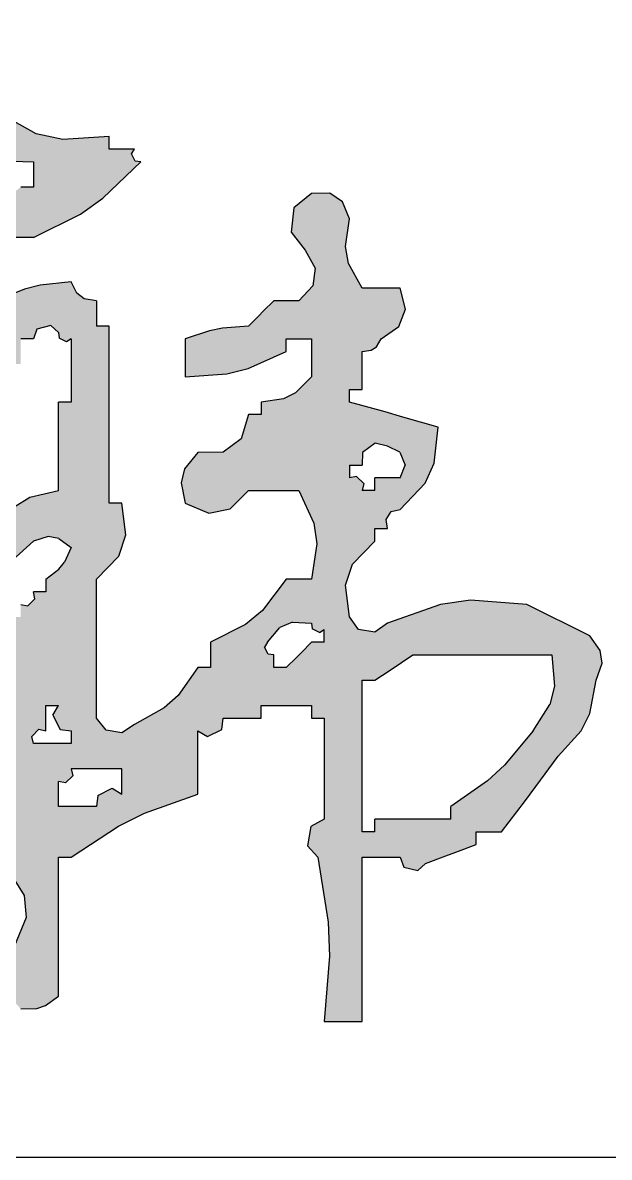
# Model space of a CAD drawing. Extents: x 5600590 to 5949977, y -428435 to -354779.
# Drawn here: x 5698088 to 5698410, y -410848 to -410224 of the extents above; entities that cross this region are included whole.
import ezdxf
from ezdxf.enums import TextEntityAlignment as Align

# ---------------------------------------------------------------- set-up
doc = ezdxf.new("R2010")
doc.units = 0
doc.header["$LTSCALE"] = 1000
doc.header["$MEASUREMENT"] = 0
doc.linetypes.add('2', pattern=[18.5, 12, -3, 0.5, -3])
doc.layers.get('0').update_dxf_attribs({"linetype": 'CONTINUOUS'})
doc.styles.add('sceie', font='sceie.shx', dxfattribs={"width": 0.7, "bigfont": 'sceic.shx'})

# ---------------------------------------------------------------- blocks, each defined once
blk = doc.blocks.new('韩超')
h = blk.add_hatch(color=256)
h.dxf.hatch_style = 1
h.paths.add_polyline_path([(0.787849, 0.514197), (0.777955, 0.527898), (0.77346, 0.562754), (0.78123, 0.586063), (0.805739, 0.61125), (0.805739, 0.625142), (0.819631, 0.625142), (0.818004, 0.635027), (0.823773, 0.643681), (0.833523, 0.64598), (0.860867, 0.674873), (0.870953, 0.696725), (0.875199, 0.736279), (0.836353, 0.74757), (0.816903, 0.753127), (0.777955, 0.764063), (0.777955, 0.777955), (0.791847, 0.777955), (0.791847, 0.819631), (0.801775, 0.820971), (0.80763, 0.824875), (0.812685, 0.833523), (0.832189, 0.847055), (0.839321, 0.866071), (0.833523, 0.889091), (0.791847, 0.889091), (0.776856, 0.916298), (0.7735, 0.934755), (0.777955, 0.965498), (0.770329, 0.984025), (0.756314, 0.993368), (0.736279, 0.993282), (0.716867, 0.977277), (0.713907, 0.950644), (0.729333, 0.930768), (0.740061, 0.911103), (0.737625, 0.891618), (0.722387, 0.875199), (0.694603, 0.875199), (0.683489, 0.864086), (0.677932, 0.858529), (0.666819, 0.847415), (0.638572, 0.845181), (0.624291, 0.842325), (0.597358, 0.833523), (0.597358, 0.791847), (0.643081, 0.794876), (0.666726, 0.800787), (0.708495, 0.819631), (0.708495, 0.833523), (0.736279, 0.833523), (0.736279, 0.791847), (0.718733, 0.774249), (0.705317, 0.767541), (0.680711, 0.764063), (0.680711, 0.750171), (0.666819, 0.750171), (0.658732, 0.72359), (0.639033, 0.708815), (0.61125, 0.708495), (0.596777, 0.690733), (0.592946, 0.675409), (0.597358, 0.652926), (0.623512, 0.642026), (0.64687, 0.646697), (0.666819, 0.666819), (0.722387, 0.666819), (0.738834, 0.631134), (0.742077, 0.608437), (0.736279, 0.569574), (0.708495, 0.569574), (0.682162, 0.535076), (0.663824, 0.519794), (0.625142, 0.500114), (0.625142, 0.47233), (0.61125, 0.47233), (0.589715, 0.441777), (0.574435, 0.428025), (0.54179, 0.409816), (0.527664, 0.400538), (0.510468, 0.403404), (0.500114, 0.416762), (0.500114, 0.569574), (0.524623, 0.594762), (0.532393, 0.618071), (0.527898, 0.652926), (0.514006, 0.652926), (0.514006, 0.847415), (0.500114, 0.847415), (0.500114, 0.875199), (0.486416, 0.877514), (0.478388, 0.883536), (0.47233, 0.896037), (0.438162, 0.892345), (0.420863, 0.888021), (0.388977, 0.875199), (0.388977, 0.847415), (0.375085, 0.847415), (0.379444, 0.836821), (0.376971, 0.826928), (0.368139, 0.819631), (0.356965, 0.793593), (0.353947, 0.778504), (0.354247, 0.750171), (0.337644, 0.741703), (0.330222, 0.726858), (0.333409, 0.708495), (0.347301, 0.708495), (0.347301, 0.666819), (0.332737, 0.655189), (0.327028, 0.643772), (0.326463, 0.625142), (0.32344, 0.619715), (0.327253, 0.612088), (0.333409, 0.61125), (0.333409, 0.583466), (0.305625, 0.583466), (0.302565, 0.667178), (0.306887, 0.710398), (0.326463, 0.791847), (0.3234, 0.8474), (0.32482, 0.875797), (0.333409, 0.930768), (0.375085, 0.930768), (0.375085, 0.94466), (0.430654, 0.94466), (0.482374, 0.970498), (0.50707, 0.987931), (0.548736, 1.028012), (0.542559, 1.028676), (0.538615, 1.036564), (0.54179, 1.041904), (0.514006, 1.041904), (0.514006, 1.055796), (0.462884, 1.052445), (0.433869, 1.058893), (0.388977, 1.08358), (0.305625, 1.08358), (0.305625, 1.139148), (0.281985, 1.161307), (0.266841, 1.170393), (0.236165, 1.180825), (0.238399, 1.152578), (0.241255, 1.138297), (0.250057, 1.111364), (0.263949, 1.111364), (0.263949, 1.041904), (0.277841, 1.041904), (0.277841, 0.930768), (0.250057, 0.930768), (0.200194, 0.90821), (0.175186, 0.897095), (0.125028, 0.875199), (0.097454, 0.881715), (0.078516, 0.877928), (0.055568, 0.861307), (0.050109, 0.847376), (0.0559, 0.8329), (0.06946, 0.826577), (0.152955, 0.845407), (0.194635, 0.855133), (0.277841, 0.875199), (0.277841, 0.708495), (0.266727, 0.675154), (0.261171, 0.658483), (0.250057, 0.625142), (0.255939, 0.530696), (0.258718, 0.483462), (0.263949, 0.388977), (0.286969, 0.38318), (0.305985, 0.390311), (0.319517, 0.409816), (0.344599, 0.428141), (0.359268, 0.435475), (0.388977, 0.444546), (0.388977, 0.458438), (0.40287, 0.458438), (0.40287, 0.416762), (0.388977, 0.416762), (0.340729, 0.364454), (0.31168, 0.341215), (0.250057, 0.305625), (0.250057, 0.291733), (0.236165, 0.291733), (0.231424, 0.268639), (0.217583, 0.254798), (0.194489, 0.250057), (0.194489, 0.236165), (0.180597, 0.236165), (0.148793, 0.216524), (0.134276, 0.200394), (0.118082, 0.166705), (0.127514, 0.14947), (0.152825, 0.145854), (0.166705, 0.159759), (0.185336, 0.17447), (0.198563, 0.17943), (0.222273, 0.180597), (0.222273, 0.194489), (0.277841, 0.194489), (0.311245, 0.220472), (0.333233, 0.229896), (0.375085, 0.236165), (0.375085, 0.250057), (0.40287, 0.250057), (0.420685, 0.221738), (0.422698, 0.197582), (0.409816, 0.166705), (0.396068, 0.142401), (0.398473, 0.118345), (0.416762, 0.097244), (0.43433, 0.097627), (0.444154, 0.100901), (0.458438, 0.111136), (0.458438, 0.263949), (0.47233, 0.263949), (0.524193, 0.298154), (0.552768, 0.312442), (0.61125, 0.333409), (0.61125, 0.40287), (0.621931, 0.39652), (0.637706, 0.404407), (0.639034, 0.416762), (0.680711, 0.416762), (0.680711, 0.430654), (0.736279, 0.430654), (0.736279, 0.416762), (0.750171, 0.416762), (0.750171, 0.305625), (0.735269, 0.297653), (0.731714, 0.276323), (0.743225, 0.263949), (0.754517, 0.192544), (0.755945, 0.155413), (0.750171, 0.083352), (0.791847, 0.083352), (0.791847, 0.263949), (0.833523, 0.263949), (0.837499, 0.253205), (0.852744, 0.249394), (0.861307, 0.257003), (0.883535, 0.265338), (0.894648, 0.269506), (0.916876, 0.277841), (0.916876, 0.291733), (0.94466, 0.291733), (0.969894, 0.324902), (0.982398, 0.341574), (1.007174, 0.375085), (1.032146, 0.402761), (1.041693, 0.421855), (1.04885, 0.458438), (1.055218, 0.477023), (1.053221, 0.491001), (1.041904, 0.50706), (0.972444, 0.54179), (0.910919, 0.546316), (0.877697, 0.541786), (0.819631, 0.520952), (0.805828, 0.5112)])
h.paths.add_polyline_path([(0.791847, 0.458438), (0.805739, 0.458438), (0.82241, 0.469551), (0.847415, 0.486222), (1.000228, 0.486222), (1.003038, 0.45197), (0.997988, 0.431769), (0.97939, 0.40287), (0.948039, 0.36501), (0.929334, 0.347744), (0.889091, 0.319517), (0.889091, 0.305625), (0.805739, 0.305625), (0.805739, 0.291733), (0.791847, 0.291733)], flags=16)
h.paths.add_polyline_path([(0.750171, 0.500114), (0.736279, 0.500114), (0.725165, 0.489), (0.719608, 0.483443), (0.708495, 0.47233), (0.694603, 0.47233), (0.694603, 0.486222), (0.688447, 0.48706), (0.684633, 0.494686), (0.687657, 0.500114), (0.701182, 0.516386), (0.715167, 0.52238), (0.736279, 0.520952), (0.736943, 0.514775), (0.744831, 0.510831), (0.750171, 0.514006)], flags=16)
h.paths.add_polyline_path([(0.791847, 0.666819), (0.793521, 0.674497), (0.785633, 0.682384), (0.777955, 0.680711), (0.777955, 0.694603), (0.791847, 0.694603), (0.792194, 0.70849), (0.806202, 0.718996), (0.819631, 0.715441), (0.833192, 0.709118), (0.838982, 0.694641), (0.833523, 0.680711), (0.805739, 0.680711), (0.805739, 0.666819)], flags=16)
h.paths.add_polyline_path([(0.527898, 0.361193), (0.527898, 0.333409), (0.517217, 0.339759), (0.501443, 0.331871), (0.500114, 0.319517), (0.458438, 0.319517), (0.458438, 0.347301), (0.466116, 0.345628), (0.474003, 0.353515), (0.47233, 0.361193)], flags=16)
h.paths.add_polyline_path([(0.47233, 0.40287), (0.47233, 0.388977), (0.430654, 0.388977), (0.42898, 0.396656), (0.436867, 0.404543), (0.444546, 0.40287), (0.444546, 0.430654), (0.458438, 0.430654), (0.452088, 0.419973), (0.459976, 0.404198)], flags=16)
h.paths.add_polyline_path([(0.47233, 0.604304), (0.464836, 0.588169), (0.458643, 0.580427), (0.444546, 0.569574), (0.444546, 0.555682), (0.430654, 0.555682), (0.432327, 0.548004), (0.42444, 0.540117), (0.416762, 0.54179), (0.416762, 0.527898), (0.40287, 0.527898), (0.39467, 0.507807), (0.386422, 0.49791), (0.368139, 0.486222), (0.333409, 0.486222), (0.327612, 0.509242), (0.334743, 0.528258), (0.354247, 0.54179), (0.384775, 0.569612), (0.400056, 0.583504), (0.430654, 0.61125), (0.446814, 0.616197), (0.458647, 0.614224)], flags=16)
h.paths.add_polyline_path([(0.458438, 0.666819), (0.426908, 0.659351), (0.410404, 0.649448), (0.388977, 0.625142), (0.361193, 0.625142), (0.354844, 0.635823), (0.362731, 0.651598), (0.375085, 0.652926), (0.375085, 0.722387), (0.390598, 0.753922), (0.396359, 0.771203), (0.40287, 0.805739), (0.416762, 0.805739), (0.416762, 0.833523), (0.430654, 0.833523), (0.434629, 0.844267), (0.449874, 0.848078), (0.458438, 0.840469), (0.459102, 0.834292), (0.466989, 0.830348), (0.47233, 0.833523), (0.47233, 0.764063), (0.458438, 0.764063)], flags=16)
h.paths.add_polyline_path([(0.40287, 0.347301), (0.40287, 0.305625), (0.388977, 0.305625), (0.360889, 0.27915), (0.342496, 0.268422), (0.305625, 0.257003), (0.294367, 0.254885), (0.286778, 0.256782), (0.277841, 0.263949), (0.277841, 0.277841), (0.291733, 0.277841), (0.319459, 0.305683), (0.333352, 0.319575), (0.361193, 0.347301)], flags=16)
h.paths.add_polyline_path([(0.430654, 1.000228), (0.416762, 1.000228), (0.39813, 0.985517), (0.384903, 0.980557), (0.361193, 0.97939), (0.347067, 0.970112), (0.329871, 0.972978), (0.319517, 0.986336), (0.319517, 1.055796), (0.347301, 1.055796), (0.376072, 1.035613), (0.395527, 1.029128), (0.430654, 1.028012)], flags=16)
for p, q in [((0.433869, 1.058893), (0.388977, 1.08358)), ((0.462884, 1.052445), (0.433869, 1.058893)), ((0.514006, 1.055796), (0.462884, 1.052445)), ((0.514006, 1.041904), (0.514006, 1.055796)), ((0.54179, 1.041904), (0.514006, 1.041904)), ((0.538615, 1.036564), (0.54179, 1.041904)), ((0.542559, 1.028676), (0.538615, 1.036564)), ((0.395527, 1.029128), (0.430654, 1.028012)), ((0.430654, 1.028012), (0.430654, 1.000228)), ((0.50707, 0.987931), (0.548736, 1.028012)), ((0.548736, 1.028012), (0.542559, 1.028676)), ((0.430654, 1.000228), (0.416762, 1.000228)), ((0.482374, 0.970498), (0.50707, 0.987931)), ((0.736279, 0.993282), (0.716867, 0.977277)), ((0.756314, 0.993368), (0.736279, 0.993282)), ((0.770329, 0.984025), (0.756314, 0.993368)), ((0.716867, 0.977277), (0.713907, 0.950644)), ((0.777955, 0.965498), (0.770329, 0.984025)), ((0.430654, 0.94466), (0.482374, 0.970498)), ((0.7735, 0.934755), (0.777955, 0.965498)), ((0.713907, 0.950644), (0.729333, 0.930768)), ((0.430654, 0.94466), (0.375085, 0.94466)), ((0.729333, 0.930768), (0.740061, 0.911103)), ((0.776856, 0.916298), (0.7735, 0.934755)), ((0.740061, 0.911103), (0.737625, 0.891618)), ((0.791847, 0.889091), (0.776856, 0.916298)), ((0.420863, 0.888021), (0.388977, 0.875199)), ((0.438162, 0.892345), (0.420863, 0.888021)), ((0.47233, 0.896037), (0.438162, 0.892345)), ((0.478388, 0.883536), (0.47233, 0.896037)), ((0.737625, 0.891618), (0.722387, 0.875199)), ((0.833523, 0.889091), (0.791847, 0.889091)), ((0.839321, 0.866071), (0.833523, 0.889091)), ((0.486416, 0.877514), (0.478388, 0.883536)), ((0.500114, 0.875199), (0.486416, 0.877514)), ((0.500114, 0.875199), (0.500114, 0.847415)), ((0.694603, 0.875199), (0.683489, 0.864086)), ((0.722387, 0.875199), (0.694603, 0.875199)), ((0.683489, 0.864086), (0.677932, 0.858529)), ((0.832189, 0.847055), (0.839321, 0.866071)), ((0.449874, 0.848078), (0.434629, 0.844267)), ((0.458438, 0.840469), (0.449874, 0.848078)), ((0.677932, 0.858529), (0.666819, 0.847415)), ((0.434629, 0.844267), (0.430654, 0.833523)), ((0.458438, 0.840469), (0.459102, 0.834292)), ((0.514006, 0.847415), (0.500114, 0.847415)), ((0.514006, 0.652926), (0.514006, 0.847415)), ((0.624291, 0.842325), (0.597358, 0.833523)), ((0.638572, 0.845181), (0.624291, 0.842325)), ((0.666819, 0.847415), (0.638572, 0.845181)), ((0.812685, 0.833523), (0.832189, 0.847055)), ((0.430654, 0.833523), (0.416762, 0.833523)), ((0.466989, 0.830348), (0.459102, 0.834292)), ((0.47233, 0.833523), (0.466989, 0.830348)), ((0.47233, 0.833523), (0.47233, 0.764063)), ((0.597358, 0.833523), (0.597358, 0.791847)), ((0.708495, 0.833523), (0.736279, 0.833523)), ((0.708495, 0.819631), (0.708495, 0.833523)), ((0.736279, 0.833523), (0.736279, 0.791847)), ((0.801775, 0.820971), (0.80763, 0.824875)), ((0.80763, 0.824875), (0.812685, 0.833523)), ((0.666726, 0.800787), (0.708495, 0.819631)), ((0.791847, 0.819631), (0.801775, 0.820971)), ((0.791847, 0.777955), (0.791847, 0.819631)), ((0.643081, 0.794876), (0.666726, 0.800787)), ((0.597358, 0.791847), (0.643081, 0.794876)), ((0.736279, 0.791847), (0.718733, 0.774249)), ((0.718733, 0.774249), (0.705317, 0.767541)), ((0.777955, 0.777955), (0.791847, 0.777955)), ((0.777955, 0.764063), (0.777955, 0.777955)), ((0.47233, 0.764063), (0.458438, 0.764063)), ((0.458438, 0.666819), (0.458438, 0.764063)), ((0.705317, 0.767541), (0.680711, 0.764063)), ((0.680711, 0.764063), (0.680711, 0.750171)), ((0.816903, 0.753127), (0.777955, 0.764063)), ((0.666819, 0.750171), (0.658732, 0.72359)), ((0.680711, 0.750171), (0.666819, 0.750171)), ((0.836353, 0.74757), (0.816903, 0.753127)), ((0.875199, 0.736279), (0.836353, 0.74757)), ((0.870953, 0.696725), (0.875199, 0.736279)), ((0.658732, 0.72359), (0.639033, 0.708815)), ((0.806202, 0.718996), (0.792194, 0.70849)), ((0.819631, 0.715441), (0.806202, 0.718996)), ((0.833192, 0.709118), (0.819631, 0.715441)), ((0.61125, 0.708495), (0.596777, 0.690733)), ((0.639033, 0.708815), (0.61125, 0.708495)), ((0.792194, 0.70849), (0.791847, 0.694603)), ((0.833192, 0.709118), (0.838982, 0.694641)), ((0.596777, 0.690733), (0.592946, 0.675409)), ((0.777955, 0.694603), (0.777955, 0.680711)), ((0.777955, 0.694603), (0.791847, 0.694603)), ((0.833523, 0.680711), (0.838982, 0.694641)), ((0.860867, 0.674873), (0.870953, 0.696725)), ((0.592946, 0.675409), (0.597358, 0.652926)), ((0.785633, 0.682384), (0.777955, 0.680711)), ((0.785633, 0.682384), (0.793521, 0.674497)), ((0.793521, 0.674497), (0.791847, 0.666819)), ((0.833523, 0.680711), (0.805739, 0.680711)), ((0.805739, 0.666819), (0.805739, 0.680711)), ((0.833523, 0.64598), (0.860867, 0.674873)), ((0.426908, 0.659351), (0.458438, 0.666819)), ((0.64687, 0.646697), (0.666819, 0.666819)), ((0.666819, 0.666819), (0.722387, 0.666819)), ((0.722387, 0.666819), (0.738834, 0.631134)), ((0.805739, 0.666819), (0.791847, 0.666819)), ((0.410404, 0.649448), (0.426908, 0.659351)), ((0.527898, 0.652926), (0.514006, 0.652926)), ((0.532393, 0.618071), (0.527898, 0.652926)), ((0.597358, 0.652926), (0.623512, 0.642026)), ((0.623512, 0.642026), (0.64687, 0.646697)), ((0.818004, 0.635027), (0.823773, 0.643681)), ((0.823773, 0.643681), (0.833523, 0.64598)), ((0.738834, 0.631134), (0.742077, 0.608437)), ((0.805739, 0.61125), (0.805739, 0.625142)), ((0.805739, 0.625142), (0.819631, 0.625142)), ((0.819631, 0.625142), (0.818004, 0.635027)), ((0.430654, 0.61125), (0.400056, 0.583504)), ((0.446814, 0.616197), (0.430654, 0.61125)), ((0.458647, 0.614224), (0.446814, 0.616197)), ((0.458647, 0.614224), (0.47233, 0.604304)), ((0.524623, 0.594762), (0.532393, 0.618071)), ((0.78123, 0.586063), (0.805739, 0.61125)), ((0.47233, 0.604304), (0.464836, 0.588169)), ((0.742077, 0.608437), (0.736279, 0.569574)), ((0.458643, 0.580427), (0.464836, 0.588169)), ((0.500114, 0.569574), (0.524623, 0.594762)), ((0.77346, 0.562754), (0.78123, 0.586063)), ((0.444546, 0.569574), (0.458643, 0.580427)), ((0.444546, 0.569574), (0.444546, 0.555682)), ((0.500114, 0.416762), (0.500114, 0.569574)), ((0.708495, 0.569574), (0.682162, 0.535076)), ((0.736279, 0.569574), (0.708495, 0.569574)), ((0.777955, 0.527898), (0.77346, 0.562754)), ((0.432327, 0.548004), (0.430654, 0.555682)), ((0.444546, 0.555682), (0.430654, 0.555682)), ((0.416762, 0.54179), (0.42444, 0.540117)), ((0.432327, 0.548004), (0.42444, 0.540117)), ((0.877697, 0.541786), (0.819631, 0.520952)), ((0.910919, 0.546316), (0.877697, 0.541786)), ((0.972444, 0.54179), (0.910919, 0.546316)), ((1.041904, 0.50706), (0.972444, 0.54179)), ((0.682162, 0.535076), (0.663824, 0.519794)), ((0.787849, 0.514197), (0.777955, 0.527898)), ((0.663824, 0.519794), (0.625142, 0.500114)), ((0.687657, 0.500114), (0.701182, 0.516386)), ((0.715167, 0.52238), (0.701182, 0.516386)), ((0.715167, 0.52238), (0.736279, 0.520952)), ((0.736279, 0.520952), (0.736943, 0.514775)), ((0.744831, 0.510831), (0.736943, 0.514775)), ((0.744831, 0.510831), (0.750171, 0.514006)), ((0.750171, 0.500114), (0.750171, 0.514006)), ((0.805828, 0.5112), (0.787849, 0.514197)), ((0.819631, 0.520952), (0.805828, 0.5112)), ((0.625142, 0.500114), (0.625142, 0.47233)), ((0.687657, 0.500114), (0.684633, 0.494686)), ((0.725165, 0.489), (0.736279, 0.500114)), ((0.750171, 0.500114), (0.736279, 0.500114)), ((1.053221, 0.491001), (1.041904, 0.50706)), ((0.688447, 0.48706), (0.684633, 0.494686)), ((0.694603, 0.486222), (0.688447, 0.48706)), ((0.694603, 0.47233), (0.694603, 0.486222)), ((0.725165, 0.489), (0.719608, 0.483443)), ((0.82241, 0.469551), (0.847415, 0.486222)), ((0.847415, 0.486222), (1.000228, 0.486222)), ((1.000228, 0.486222), (1.003038, 0.45197)), ((1.055218, 0.477023), (1.053221, 0.491001)), ((0.719608, 0.483443), (0.708495, 0.47233)), ((1.04885, 0.458438), (1.055218, 0.477023)), ((0.61125, 0.47233), (0.589715, 0.441777)), ((0.625142, 0.47233), (0.61125, 0.47233)), ((0.708495, 0.47233), (0.694603, 0.47233)), ((0.805739, 0.458438), (0.82241, 0.469551)), ((0.791847, 0.458438), (0.805739, 0.458438)), ((0.791847, 0.291733), (0.791847, 0.458438)), ((1.003038, 0.45197), (0.997988, 0.431769)), ((1.041693, 0.421855), (1.04885, 0.458438)), ((0.589715, 0.441777), (0.574435, 0.428025)), ((0.444546, 0.430654), (0.458438, 0.430654)), ((0.444546, 0.40287), (0.444546, 0.430654)), ((0.452088, 0.419973), (0.458438, 0.430654)), ((0.574435, 0.428025), (0.54179, 0.409816)), ((0.680711, 0.430654), (0.736279, 0.430654)), ((0.680711, 0.416762), (0.680711, 0.430654)), ((0.736279, 0.430654), (0.736279, 0.416762)), ((0.97939, 0.40287), (0.997988, 0.431769)), ((0.452088, 0.419973), (0.459976, 0.404198)), ((0.510468, 0.403404), (0.500114, 0.416762)), ((0.637706, 0.404407), (0.639034, 0.416762)), ((0.639034, 0.416762), (0.680711, 0.416762)), ((0.736279, 0.416762), (0.750171, 0.416762)), ((0.750171, 0.416762), (0.750171, 0.305625)), ((1.032146, 0.402761), (1.041693, 0.421855)), ((0.42898, 0.396656), (0.436867, 0.404543)), ((0.436867, 0.404543), (0.444546, 0.40287)), ((0.459976, 0.404198), (0.47233, 0.40287)), ((0.47233, 0.40287), (0.47233, 0.388977)), ((0.527664, 0.400538), (0.510468, 0.403404)), ((0.54179, 0.409816), (0.527664, 0.400538)), ((0.61125, 0.333409), (0.61125, 0.40287)), ((0.61125, 0.40287), (0.621931, 0.39652)), ((0.621931, 0.39652), (0.637706, 0.404407)), ((0.97939, 0.40287), (0.948039, 0.36501)), ((1.007174, 0.375085), (1.032146, 0.402761)), ((0.430654, 0.388977), (0.42898, 0.396656)), ((0.47233, 0.388977), (0.430654, 0.388977)), ((0.982398, 0.341574), (1.007174, 0.375085)), ((0.929334, 0.347744), (0.948039, 0.36501)), ((0.466116, 0.345628), (0.474003, 0.353515)), ((0.47233, 0.361193), (0.474003, 0.353515)), ((0.527898, 0.361193), (0.47233, 0.361193)), ((0.527898, 0.333409), (0.527898, 0.361193)), ((0.466116, 0.345628), (0.458438, 0.347301)), ((0.458438, 0.319517), (0.458438, 0.347301)), ((0.501443, 0.331871), (0.517217, 0.339759)), ((0.517217, 0.339759), (0.527898, 0.333409)), ((0.929334, 0.347744), (0.889091, 0.319517)), ((0.969894, 0.324902), (0.982398, 0.341574)), ((0.501443, 0.331871), (0.500114, 0.319517)), ((0.552768, 0.312442), (0.61125, 0.333409)), ((0.94466, 0.291733), (0.969894, 0.324902)), ((0.500114, 0.319517), (0.458438, 0.319517)), ((0.524193, 0.298154), (0.552768, 0.312442)), ((0.889091, 0.305625), (0.889091, 0.319517)), ((0.750171, 0.305625), (0.735269, 0.297653)), ((0.805739, 0.291733), (0.805739, 0.305625)), ((0.889091, 0.305625), (0.805739, 0.305625)), ((0.47233, 0.263949), (0.524193, 0.298154)), ((0.735269, 0.297653), (0.731714, 0.276323)), ((0.805739, 0.291733), (0.791847, 0.291733)), ((0.916876, 0.277841), (0.916876, 0.291733)), ((0.916876, 0.291733), (0.94466, 0.291733)), ((0.731714, 0.276323), (0.743225, 0.263949)), ((0.894648, 0.269506), (0.916876, 0.277841)), ((0.458438, 0.263949), (0.47233, 0.263949)), ((0.458438, 0.111136), (0.458438, 0.263949)), ((0.743225, 0.263949), (0.754517, 0.192544)), ((0.791847, 0.083352), (0.791847, 0.263949)), ((0.791847, 0.263949), (0.833523, 0.263949)), ((0.833523, 0.263949), (0.837499, 0.253205)), ((0.861307, 0.257003), (0.883535, 0.265338)), ((0.883535, 0.265338), (0.894648, 0.269506)), ((0.40287, 0.250057), (0.420685, 0.221738)), ((0.837499, 0.253205), (0.852744, 0.249394)), ((0.852744, 0.249394), (0.861307, 0.257003)), ((0.420685, 0.221738), (0.422698, 0.197582)), ((0.422698, 0.197582), (0.409816, 0.166705)), ((0.754517, 0.192544), (0.755945, 0.155413)), ((0.755945, 0.155413), (0.750171, 0.083352)), ((0.43433, 0.097627), (0.444154, 0.100901)), ((0.444154, 0.100901), (0.458438, 0.111136)), ((0.416762, 0.097244), (0.43433, 0.097627)), ((0.750171, 0.083352), (0.791847, 0.083352))]:
    blk.add_line(p, q)
blk = doc.blocks.new('qm')
at = {"xscale": 500, "yscale": 500, "zscale": 500}
blk.add_blockref('韩超', (-943711.94, -987573.66), dxfattribs=at)
at = {"style": 'sceie', "width": 0.8}
for p in [(-941169.61, -984626.28), (-941208.67, -985276.89), (-941182.63, -985940.51), (-941143.56, -986591.11), (-941130.54, -987189.67)]:
    blk.add_attdef('2020.04.26', text='', height=350, dxfattribs=at).set_placement(p, align=Align.MIDDLE)

msp = doc.modelspace()

# ---------------------------------------------------------------- linework, layer by layer
msp.add_line((5695841.19, -410847.72), (5713841.19, -410847.72))

# ---------------------------------------------------------------- block references
at = {"color": 4, "linetype": '2'}
msp.add_blockref('qm', (6641590.16, 576758.81), dxfattribs=at)

doc.saveas('drawing.dxf')
